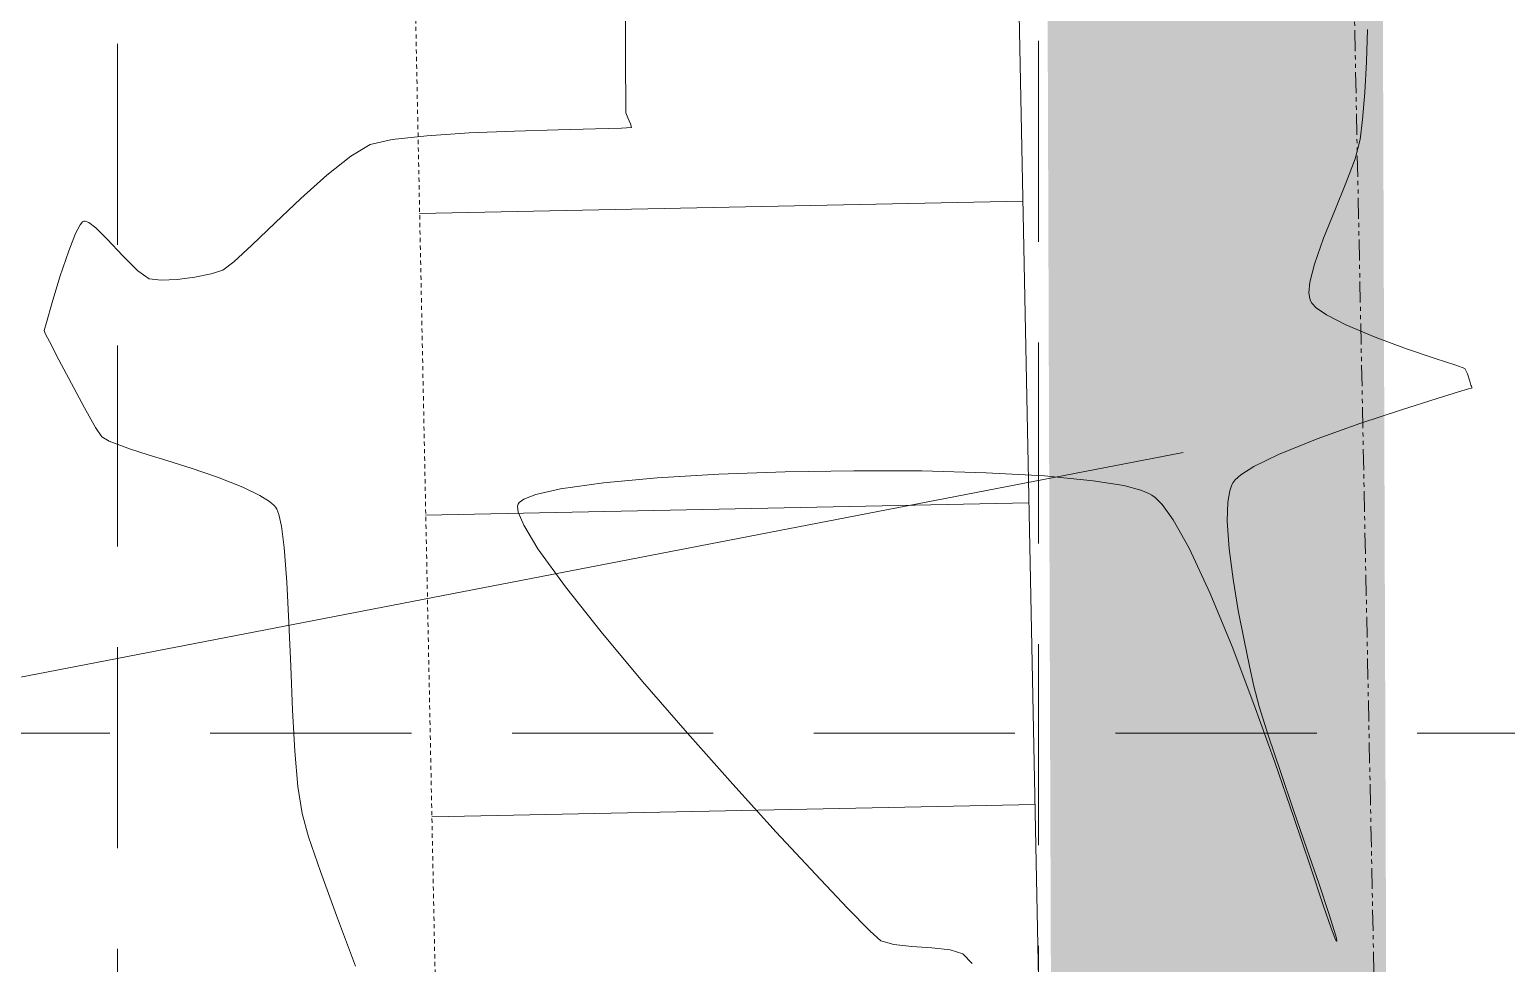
# Model space of a CAD drawing. Extents: x 2140663 to 2528301, y 336313 to 7007653.
# Drawn here: x 2528132.56 to 2528176.61, y 7007315.66 to 7007343.52 of the extents above; entities that cross this region are included whole.
import ezdxf

# ---------------------------------------------------------------- set-up
doc = ezdxf.new("R2010")
doc.units = 0
doc.header["$MEASUREMENT"] = 0
for name, pattern in [('HIDDEN', [0.375, 0.25, -0.125]), ('PHANTOM2', [1.25, 0.625, -0.125, 0.125, -0.125, 0.125, -0.125]), ('xdrc002pt$0$HIDDEN2', [0.1875, 0.125, -0.0625])]:
    doc.linetypes.add(name, pattern=pattern)
for name, color, linetype in [('1 EXISTING CONTOURS', 43, 'Continuous'), ('1 SILT FENCE', 200, 'Continuous'), ('GRID', 254, 'HIDDEN'), ('SANDBAGS', 250, 'HIDDEN'), ('xdrc002ar$0$xdrc002ar$0$C-PKNG-FACE-N', 1, 'Continuous'), ('xdrc002ar$0$xdrc002ar$0$C-PKNG-STRP-N', 6, 'Continuous'), ('xdrc002pt$0$V-ESMT-ACCS-N', 2, 'xdrc002pt$0$HIDDEN2'), ('xdrc002pt$0$v-prop-line', 3, 'PHANTOM2')]:
    doc.layers.add(name, color=color, linetype=linetype)

msp = doc.modelspace()

# ---------------------------------------------------------------- linework, layer by layer
at = {"layer": '1 EXISTING CONTOURS', "color": 43, "lineweight": 0, "elevation": 601}
for points in [[(2528150.326817094, 7007343.8428104), (2528150.333231081, 7007342.365303245)], [(2528150.333231081, 7007342.365303245), (2528150.338876005, 7007341.395392629)], [(2528150.338876005, 7007341.395392629), (2528150.343446441, 7007341.034892921)], [(2528150.507706735, 7007340.590135927), (2528150.209133036, 7007340.572016366)], [(2528150.401805169, 7007340.885981211), (2528150.48443521, 7007340.706231465)], [(2528150.48443521, 7007340.706231465), (2528150.507706735, 7007340.590135927)], [(2528143.370173152, 7007340.235751142), (2528142.713398175, 7007340.085083283)], [(2528145.665326517, 7007340.431681293), (2528144.401445859, 7007340.349258848)], [(2528148.32335256, 7007340.527569983), (2528147.019925344, 7007340.489093374)], [(2528142.138412171, 7007339.74392475), (2528141.426424166, 7007339.176609265)], [(2528171.820886481, 7007338.935416596), (2528172.094124607, 7007339.664178342)], [(2528140.649245115, 7007338.480155616), (2528139.878685968, 7007337.751582596)], [(2528134.17083709, 7007337.79882528), (2528134.137549065, 7007337.780677821)], [(2528134.21284196, 7007337.800335197), (2528134.17083709, 7007337.79882528)], [(2528134.320052238, 7007337.75802257), (2528134.21284196, 7007337.800335197)], [(2528134.529213512, 7007337.600141347), (2528134.320052238, 7007337.75802257)], [(2528134.871305445, 7007337.266369614), (2528134.529213512, 7007337.600141347)], [(2528138.644671204, 7007336.586153607), (2528138.32483749, 7007336.34333522)], [(2528136.476914817, 7007336.036418051), (2528136.124874478, 7007336.078094251)], [(2528133.228001278, 7007335.369906631), (2528133.057948016, 7007334.777691671)], [(2528170.73941561, 7007335.492554906), (2528170.717331802, 7007335.663011271)], [(2528170.764273453, 7007335.422397691), (2528170.73941561, 7007335.492554906)], [(2528170.803179884, 7007335.356544152), (2528170.764273453, 7007335.422397691)], [(2528170.93284175, 7007335.219447268), (2528170.803179884, 7007335.356544152)], [(2528133.011335342, 7007334.483233086), (2528133.032973245, 7007334.427900755)], [(2528172.696255684, 7007334.335772804), (2528171.814490483, 7007334.70547056)], [(2528133.145898925, 7007334.209583396), (2528133.429143099, 7007333.666834303)], [(2528175.515700213, 7007333.02463916), (2528175.443303036, 7007333.244028771)], [(2528174.545993615, 7007332.513926265), (2528175.179365192, 7007332.706290338)], [(2528175.179365192, 7007332.706290338), (2528175.474523553, 7007332.794112866)], [(2528175.474523553, 7007332.794112866), (2528175.567996244, 7007332.821774929)], [(2528175.548176561, 7007332.911578095), (2528175.515700213, 7007333.02463916)], [(2528175.560773731, 7007332.880074473), (2528175.548176561, 7007332.911578095)], [(2528175.577697216, 7007332.835389772), (2528175.560773731, 7007332.880074473)], [(2528175.580213322, 7007332.825539057), (2528175.577697216, 7007332.835389772)], [(2528170.959161681, 7007331.305467563), (2528172.230094699, 7007331.762591461)], [(2528134.714033552, 7007331.364623734), (2528134.930503767, 7007331.238352734)], [(2528135.243652908, 7007331.114832207), (2528135.567859486, 7007331.003748564)], [(2528135.567859486, 7007331.003748564), (2528135.817502007, 7007330.914788212)], [(2528135.817502007, 7007330.914788212), (2528136.095033231, 7007330.827042191)], [(2528169.074609566, 7007330.480368468), (2528169.808984232, 7007330.838540272)], [(2528155.096654188, 7007330.323525389), (2528157.143977297, 7007330.356308736)], [(2528157.143977297, 7007330.356308736), (2528159.170854086, 7007330.347988979)], [(2528162.824370433, 7007330.201034443), (2528164.281560859, 7007330.05889681)], [(2528164.281560859, 7007330.05889681), (2528165.192651876, 7007329.910632426)], [(2528168.459129871, 7007330.008778323), (2528168.512379454, 7007330.079901841)], [(2528147.658119997, 7007329.649271158), (2528148.397389871, 7007329.816389513)], [(2528165.942020358, 7007329.680637901), (2528166.033183383, 7007329.628543675)], [(2528168.356322831, 7007329.75383635), (2528168.419634039, 7007329.934040752)], [(2528147.127918515, 7007329.361740065), (2528147.162976678, 7007329.412627958)], [(2528147.293899946, 7007328.732826738), (2528147.133600923, 7007329.118134037)], [(2528147.162976678, 7007329.412627958), (2528147.299096894, 7007329.510886525)], [(2528168.278840273, 7007328.853904913), (2528168.297623142, 7007329.414341051)], [(2528166.6654818, 7007328.887454382), (2528167.140833053, 7007328.044551362)], [(2528168.333355873, 7007328.025955492), (2528168.278840273, 7007328.853904913)], [(2528140.152927522, 7007328.063168221), (2528140.231778324, 7007327.029763957)], [(2528167.140833053, 7007328.044551362), (2528167.773773199, 7007326.693033332)], [(2528168.451711544, 7007327.115824928), (2528168.333355873, 7007328.025955492)], [(2528140.231778324, 7007327.029763957), (2528140.293184511, 7007325.820575672)], [(2528167.773773199, 7007326.693033332), (2528168.4271676, 7007325.108589114)], [(2528169.236496491, 7007323.318841985), (2528169.074532026, 7007323.925901297)], [(2528169.07679929, 7007323.396285006), (2528169.698451307, 7007321.661187307)], [(2528140.402970322, 7007323.216605748), (2528140.471003588, 7007321.992703461)], [(2528169.866184209, 7007321.378048112), (2528169.512704141, 7007322.439099948)], [(2528169.698451307, 7007321.661187307), (2528170.267906684, 7007320.008362313)], [(2528154.829066044, 7007319.576061384), (2528153.530953567, 7007321.003239767)], [(2528170.657078538, 7007319.077506761), (2528170.25996593, 7007320.227059406)], [(2528155.995543429, 7007318.319245758), (2528154.829066044, 7007319.576061384)], [(2528141.232940956, 7007318.398668721), (2528141.710716794, 7007317.084927442)], [(2528156.954557928, 7007317.309006052), (2528155.995543429, 7007318.319245758)], [(2528157.630281745, 7007316.621555429), (2528156.954557928, 7007317.309006052)], [(2528157.946887084, 7007316.33310705), (2528157.630281745, 7007316.621555429)], [(2528158.331080869, 7007316.220705237), (2528157.946887084, 7007316.33310705)], [(2528171.487566897, 7007316.4187698), (2528171.528810252, 7007316.330483367)], [(2528171.528810252, 7007316.330483367), (2528171.539422513, 7007316.321115341)], [(2528171.544615585, 7007316.333391042), (2528171.534402041, 7007316.410014598)], [(2528158.875407678, 7007316.163507412), (2528158.331080869, 7007316.220705237)], [(2528159.472230902, 7007316.124016338), (2528158.875407678, 7007316.163507412)], [(2528160.013913935, 7007316.064734773), (2528159.472230902, 7007316.124016338)]]:
    msp.add_lwpolyline(points, dxfattribs=at)
at = {"layer": '1 EXISTING CONTOURS', "color": 43, "lineweight": 0, "extrusion": (0.9997607071976737, -0.02187529070909199, 0), "elevation": 2374279.808841746}
msp.add_lwpolyline([(7060970.258538988, 601), (7060971.218004129, 601)], dxfattribs=at)
at = {"layer": '1 EXISTING CONTOURS', "color": 43, "lineweight": 0, "extrusion": (0.9983790525064624, -0.05691456330587445, 0), "elevation": 2125254.56145923}
msp.add_lwpolyline([(7139872.93007934, 601), (7139873.854042694, 601)], dxfattribs=at)
at = {"layer": '1 EXISTING CONTOURS', "color": 43, "lineweight": 0, "extrusion": (0.9962698339351341, -0.08629262999156098, 0), "elevation": 1914059.943450582}
msp.add_lwpolyline([(7199364.926747969, 601.0000000000007), (7199365.731893397, 601.0000000000007)], dxfattribs=at)
at = {"layer": '1 EXISTING CONTOURS', "color": 43, "lineweight": 0, "extrusion": (0.9310539741053339, 0.3648814839131529, 0), "elevation": 4910693.419498833}
msp.add_lwpolyline([(5601737.469576155, 601), (5601737.309637295, 601)], dxfattribs=at)
at = {"layer": '1 EXISTING CONTOURS', "color": 43, "lineweight": 0, "extrusion": (0.02306376733981556, -0.9997339959389674, 0), "elevation": -6947167.921802267}
msp.add_lwpolyline([(2689092.607891656, 601.0000000000003), (2689091.49723039, 601.0000000000003)], dxfattribs=at)
at = {"layer": '1 EXISTING CONTOURS', "color": 43, "lineweight": 0, "extrusion": (0.0242770751461395, -0.9997052683778098, 0), "elevation": -6943899.194554486}
msp.add_lwpolyline([(2697522.816962192, 601), (2697522.041318933, 601)], dxfattribs=at)
at = {"layer": '1 EXISTING CONTOURS', "color": 43, "lineweight": 0, "extrusion": (0.9929022931935173, -0.1189329061742574, 0), "elevation": 1676824.680062659}
msp.add_lwpolyline([(7258287.061084339, 601.0000000000007), (7258287.663625877, 601.0000000000007)], dxfattribs=at)
at = {"layer": '1 EXISTING CONTOURS', "color": 43, "lineweight": 0, "extrusion": (0.1094049593161571, -0.9939972610007686, 0), "elevation": -6688685.578677911}
msp.add_lwpolyline([(3279606.396276742, 601), (3279605.358776189, 601)], dxfattribs=at)
at = {"layer": '1 EXISTING CONTOURS', "color": 43, "lineweight": 0, "extrusion": (0.04234507167243037, -0.9991030451885615, 0), "elevation": -6894000.654569114}
msp.add_lwpolyline([(2822605.72153558, 601), (2822604.365720648, 601)], dxfattribs=at)
at = {"layer": '1 EXISTING CONTOURS', "color": 43, "lineweight": 0, "extrusion": (0.9671872114365643, -0.254064751655091, 0), "elevation": 664897.7062057785}
msp.add_lwpolyline([(7419728.724620581, 601.0000000000003), (7419729.315079754, 601.0000000000003)], dxfattribs=at)
at = {"layer": '1 EXISTING CONTOURS', "color": 43, "lineweight": 0, "extrusion": (-0.5102739807798629, 0.8600118979055303, 0), "elevation": 4736350.399496686}
msp.add_lwpolyline([(-5749896.133019351, 601.0000000000007), (-5749895.464440226, 601.0000000000007)], dxfattribs=at)
at = {"layer": '1 EXISTING CONTOURS', "color": 43, "lineweight": 0, "extrusion": (0.6673709815033204, -0.7447254346719299, 0), "elevation": -3531335.48906208}
msp.add_lwpolyline([(6559266.046726245, 601.0000000000007), (6559265.003148283, 601.0000000000007)], dxfattribs=at)
at = {"layer": '1 EXISTING CONTOURS', "color": 43, "lineweight": 0, "extrusion": (0.9250108873878279, -0.3799405982702866, 0), "elevation": -323786.0878977505}
msp.add_lwpolyline([(7442419.039827594, 601.0000000000007), (7442419.921034672, 601.0000000000007)], dxfattribs=at)
at = {"layer": '1 EXISTING CONTOURS', "color": 43, "lineweight": 0, "extrusion": (0.9274529308398454, -0.3739399163991206, 0), "elevation": -275563.3764510322}
msp.add_lwpolyline([(7444359.616080825, 601.0000000000007), (7444360.511196603, 601.0000000000007)], dxfattribs=at)
at = {"layer": '1 EXISTING CONTOURS', "color": 43, "lineweight": 0, "extrusion": (0.8878673706957204, -0.4600994806059534, 0), "elevation": -979424.6890029055}
msp.add_lwpolyline([(7384779.657242017, 601), (7384779.366034884, 601)], dxfattribs=at)
at = {"layer": '1 EXISTING CONTOURS', "color": 43, "lineweight": 0, "extrusion": (0.7716065460237111, -0.6361001007179282, 0), "elevation": -2506643.418294838}
msp.add_lwpolyline([(7015054.081293663, 601), (7015053.961372151, 601)], dxfattribs=at)
at = {"layer": '1 EXISTING CONTOURS', "color": 43, "lineweight": 0, "extrusion": (0.6921140733029921, -0.7217881334130817, 0), "elevation": -3308052.046592743}
msp.add_lwpolyline([(6674658.438301581, 601.0000000000007), (6674657.479393757, 601.0000000000007)], dxfattribs=at)
at = {"layer": '1 EXISTING CONTOURS', "color": 43, "lineweight": 0, "extrusion": (0.9297191583359908, -0.3682693126273447, 0), "elevation": -230132.7915098537}
msp.add_lwpolyline([(7445890.00084711, 601.0000000000007), (7445889.452366287, 601.0000000000007)], dxfattribs=at)
at = {"layer": '1 EXISTING CONTOURS', "color": 43, "lineweight": 0, "extrusion": (0.7289359408783094, 0.6845819118964903, 0), "elevation": 6639944.714197136}
msp.add_lwpolyline([(3377183.891176928, 601), (3377184.579582306, 601)], dxfattribs=at)
at = {"layer": '1 EXISTING CONTOURS', "color": 43, "lineweight": 0, "extrusion": (-0.6794143388434382, 0.7337548338334364, 0), "elevation": 3424013.446614268}
msp.add_lwpolyline([(-6615919.643375225, 601), (-6615918.904863599, 601)], dxfattribs=at)
at = {"layer": '1 EXISTING CONTOURS', "color": 43, "lineweight": 0, "extrusion": (0.9430550906530456, -0.3326365824640703, 0), "elevation": 53307.94597667316}
msp.add_lwpolyline([(7449266.494388243, 601.0000000000007), (7449267.315036555, 601.0000000000007)], dxfattribs=at)
at = {"layer": '1 EXISTING CONTOURS', "color": 43, "lineweight": 0, "extrusion": (0.9477712602345912, -0.3189508399006572, 0), "elevation": 161096.4908713633}
msp.add_lwpolyline([(7447702.918297462, 601), (7447702.097551742, 601)], dxfattribs=at)
at = {"layer": '1 EXISTING CONTOURS', "color": 43, "lineweight": 0, "extrusion": (0.7102398891919858, 0.703959728820162, 0), "elevation": 6728465.454108605}
msp.add_lwpolyline([(3197183.985336631, 601.0000000000007), (3197184.617016433, 601.0000000000007)], dxfattribs=at)
at = {"layer": '1 EXISTING CONTOURS', "color": 43, "lineweight": 0, "extrusion": (0.95646747856503, -0.2918389323710152, 0), "elevation": 373063.9409436486}
msp.add_lwpolyline([(7440096.901869983, 601), (7440096.094865731, 601)], dxfattribs=at)
at = {"layer": '1 EXISTING CONTOURS', "color": 43, "lineweight": 0, "extrusion": (0.5758850613964802, 0.8175306697980036, 0), "elevation": 7184627.984916109}
msp.add_lwpolyline([(1968591.348049917, 601), (1968591.76102772, 601)], dxfattribs=at)
at = {"layer": '1 EXISTING CONTOURS', "color": 43, "lineweight": 0, "extrusion": (0.2031467279807655, -0.9791483069028455, 0), "elevation": -6347638.44907501}
msp.add_lwpolyline([(3898939.441535063, 601), (3898938.947259852, 601)], dxfattribs=at)
at = {"layer": '1 EXISTING CONTOURS', "color": 43, "lineweight": 0, "extrusion": (-0.3045326945678134, 0.9525018834308239, 0), "elevation": 5904600.28855714}
msp.add_lwpolyline([(-4542019.534360202, 601.0000000000003), (-4542019.163467287, 601.0000000000003)], dxfattribs=at)
at = {"layer": '1 EXISTING CONTOURS', "color": 43, "lineweight": 0, "extrusion": (0.9702198660315365, -0.242225951453901, 0), "elevation": 755522.8561362827}
msp.add_lwpolyline([(7411045.145443548, 601.0000000000007), (7411045.692436072, 601.0000000000007)], dxfattribs=at)
at = {"layer": '1 EXISTING CONTOURS', "color": 43, "lineweight": 0, "extrusion": (0.04773231688003599, -0.9988601633488364, 0), "elevation": -6878675.006544651}
msp.add_lwpolyline([(2859731.682376863, 601.0000000000007), (2859731.198474489, 601.0000000000007)], dxfattribs=at)
at = {"layer": '1 EXISTING CONTOURS', "color": 43, "lineweight": 0, "extrusion": (0.1324402182969782, -0.9911909950042166, 0), "elevation": -6610781.390258189}
msp.add_lwpolyline([(3433920.238568625, 601.0000000000007), (3433919.706555181, 601.0000000000007)], dxfattribs=at)
at = {"layer": '1 EXISTING CONTOURS', "color": 43, "lineweight": 0, "extrusion": (0.9961024602240179, -0.0882036775631211, 0), "elevation": 1900244.296003724}
msp.add_lwpolyline([(7203018.248317087, 601.0000000000007), (7203018.572060743, 601.0000000000007)], dxfattribs=at)
at = {"layer": '1 EXISTING CONTOURS', "color": 43, "lineweight": 0, "extrusion": (-0.5746933174821263, -0.8183688598922787, 0), "elevation": -7187507.87497878}
msp.add_lwpolyline([(-1958091.984351591, 601), (-1958092.360050992, 601)], dxfattribs=at)
at = {"layer": '1 EXISTING CONTOURS', "color": 43, "lineweight": 0, "extrusion": (-0.4607284294006074, -0.8875411620550618, 0), "elevation": -7384098.61674719}
msp.add_lwpolyline([(-984621.763028082, 601), (-984622.4099705191, 601)], dxfattribs=at)
at = {"layer": '1 EXISTING CONTOURS', "color": 43, "lineweight": 0, "extrusion": (0.9645216781454685, -0.2640036597993468, 0), "elevation": 588477.1128772122}
msp.add_lwpolyline([(7426162.678864263, 601), (7426162.431172458, 601)], dxfattribs=at)
at = {"layer": '1 EXISTING CONTOURS', "color": 43, "lineweight": 0, "extrusion": (0.9473411234615876, 0.320226163513441, 0), "elevation": 4638936.205239922}
msp.add_lwpolyline([(5828761.845388074, 601), (5828761.786745557, 601)], dxfattribs=at)
at = {"layer": '1 EXISTING CONTOURS', "color": 43, "lineweight": 0, "extrusion": (0.8882128150432432, 0.4594322531048048, 0), "elevation": 5464915.602490289}
msp.add_lwpolyline([(5062498.382667582, 601), (5062498.136873606, 601)], dxfattribs=at)
at = {"layer": '1 EXISTING CONTOURS', "color": 43, "lineweight": 0, "extrusion": (-0.3432792759327866, -0.9392333781947179, 0), "elevation": -7449391.592931425}
msp.add_lwpolyline([(-30927.47989478242, 601.0000000000007), (-30928.47483916814, 601.0000000000007)], dxfattribs=at)
at = {"layer": '1 EXISTING CONTOURS', "color": 43, "lineweight": 0, "extrusion": (-0.3200961786421265, -0.9473850518235486, 0), "elevation": -7447902.197411446}
msp.add_lwpolyline([(152133.9676911486, 601), (152133.0721563925, 601)], dxfattribs=at)
at = {"layer": '1 EXISTING CONTOURS', "color": 43, "lineweight": 0, "extrusion": (0.884142695601508, 0.4672169665310745, 0), "elevation": 5509175.884172259}
msp.add_lwpolyline([(5014296.04542404, 601.0000000000007), (5014295.240660652, 601.0000000000007)], dxfattribs=at)
at = {"layer": '1 EXISTING CONTOURS', "color": 43, "lineweight": 0, "extrusion": (-0.3123656894044955, -0.949961934017808, 0), "elevation": -7446415.245269746}
msp.add_lwpolyline([(212819.5497055333, 601), (212818.8933013417, 601)], dxfattribs=at)
at = {"layer": '1 EXISTING CONTOURS', "color": 43, "lineweight": 0, "extrusion": (-0.3486531648825628, -0.9372518181456746, 0), "elevation": -7449092.316541928}
msp.add_lwpolyline([(-73592.01412065513, 601.0000000000007), (-73592.29143485706, 601.0000000000007)], dxfattribs=at)
at = {"layer": '1 EXISTING CONTOURS', "color": 43, "lineweight": 0, "extrusion": (0.8949470901826682, 0.4461722826146591, 0), "elevation": 5389061.124985229}
msp.add_lwpolyline([(5143190.688294984, 601), (5143190.869108319, 601)], dxfattribs=at)
at = {"layer": '1 EXISTING CONTOURS', "color": 43, "lineweight": 0, "extrusion": (0.8799657790165379, 0.4750370804051167, 0), "elevation": 5553414.221816378}
msp.add_lwpolyline([(4965255.901178189, 601.0000000000003), (4965255.077683561, 601.0000000000003)], dxfattribs=at)
at = {"layer": '1 EXISTING CONTOURS', "color": 43, "lineweight": 0, "extrusion": (0.2944450706844677, -0.9556684050179847, 0), "elevation": -5952277.747394423}
msp.add_lwpolyline([(4479372.120689518, 601), (4479372.133473322, 601)], dxfattribs=at)
at = {"layer": '1 EXISTING CONTOURS', "color": 43, "lineweight": 0, "extrusion": (0.870692420443467, 0.4918279261919732, 0), "elevation": 5647628.961755249}
msp.add_lwpolyline([(4857824.061848898, 601), (4857823.393285193, 601)], dxfattribs=at)
at = {"layer": '1 EXISTING CONTOURS', "color": 43, "lineweight": 0, "extrusion": (0.3155882627407368, -0.9488962263705574, 0), "elevation": -5851369.184444625}
msp.add_lwpolyline([(4610404.74615592, 601.0000000000003), (4610406.057816877, 601.0000000000003)], dxfattribs=at)
at = {"layer": '1 EXISTING CONTOURS', "color": 43, "lineweight": 0, "extrusion": (-0.3003982446703941, 0.9538138679003079, 0), "elevation": 5924231.732934745}
msp.add_lwpolyline([(-4516397.206304118, 601.0000000000003), (-4516398.329446506, 601.0000000000003)], dxfattribs=at)
at = {"layer": '1 EXISTING CONTOURS', "color": 43, "lineweight": 0, "extrusion": (0.8325918274659375, 0.5538870361697686, 0), "elevation": 5986174.302648172}
msp.add_lwpolyline([(4433946.123750292, 601), (4433945.782737506, 601)], dxfattribs=at)
at = {"layer": '1 EXISTING CONTOURS', "color": 43, "lineweight": 0, "extrusion": (0.3761472641914541, -0.926559893175441, 0), "elevation": -5541747.556141998}
msp.add_lwpolyline([(4978289.072343137, 601), (4978290.313684855, 601)], dxfattribs=at)
at = {"layer": '1 EXISTING CONTOURS', "color": 43, "lineweight": 0, "extrusion": (-0.3669327007477211, -0.9302474902529883, 0), "elevation": -7446207.675753394}
msp.add_lwpolyline([(-219427.8022005991, 601), (-219427.4655706752, 601)], dxfattribs=at)
at = {"layer": '1 EXISTING CONTOURS', "color": 43, "lineweight": 0, "extrusion": (-0.287912417729022, -0.9576567442029683, 0), "elevation": -7438499.40084735}
msp.add_lwpolyline([(403589.0214307052, 601.0000000000007), (403589.5989953494, 601.0000000000007)], dxfattribs=at)
at = {"layer": '1 EXISTING CONTOURS', "color": 43, "lineweight": 0, "extrusion": (0.2994500821748182, 0.9541119684216809, 0), "elevation": 7442828.777149012}
msp.add_lwpolyline([(-313779.6916087102, 601.0000000000003), (-313780.451035969, 601.0000000000003)], dxfattribs=at)
at = {"layer": '1 EXISTING CONTOURS', "color": 43, "lineweight": 0, "extrusion": (-0.3238869889325887, -0.9460957765470583, 0), "elevation": -7448436.529114457}
msp.add_lwpolyline([(122276.9363503312, 601.0000000000007), (122277.7734126244, 601.0000000000007)], dxfattribs=at)
at = {"layer": '1 EXISTING CONTOURS', "color": 43, "lineweight": 0, "extrusion": (0.5343542741196611, -0.8452606164550968, 0), "elevation": -4572082.530826071}
msp.add_lwpolyline([(5881358.277909666, 601), (5881358.742861061, 601)], dxfattribs=at)
at = {"layer": '1 EXISTING CONTOURS', "color": 43, "lineweight": 0, "extrusion": (-0.3664132141916761, -0.9304522322321146, 0), "elevation": -7446329.222268661}
msp.add_lwpolyline([(-215266.5689443508, 601), (-215265.7573002456, 601)], dxfattribs=at)
at = {"layer": '1 EXISTING CONTOURS', "color": 43, "lineweight": 0, "extrusion": (0.1388150727279575, -0.990318320331161, 0), "elevation": -6588541.990122583}
msp.add_lwpolyline([(3476394.67254195, 601), (3476395.966936592, 601)], dxfattribs=at)
at = {"layer": '1 EXISTING CONTOURS', "color": 43, "lineweight": 0, "extrusion": (0.09059804746777342, -0.9958875407369184, 0), "elevation": -6749467.212272628}
msp.add_lwpolyline([(3152603.182292094, 601.0000000000007), (3152604.789215173, 601.0000000000007)], dxfattribs=at)
at = {"layer": '1 EXISTING CONTOURS', "color": 43, "lineweight": 0, "extrusion": (0.05972566301767709, -0.9982148291711054, 0), "elevation": -6843825.348916637}
msp.add_lwpolyline([(2942155.536346061, 601.0000000000007), (2942157.373668047, 601.0000000000007)], dxfattribs=at)
at = {"layer": '1 EXISTING CONTOURS', "color": 43, "lineweight": 0, "extrusion": (0.03635184751291357, -0.9993390531658402, 0), "elevation": -6910795.742169574}
msp.add_lwpolyline([(2781211.539583782, 601), (2781213.5239402, 601)], dxfattribs=at)
at = {"layer": '1 EXISTING CONTOURS', "color": 43, "lineweight": 0, "extrusion": (-0.02662017817934902, -0.9996456202643514, 0), "elevation": -7072147.139706551}
msp.add_lwpolyline([(2340726.860050415, 601.0000000000007), (2340728.782437571, 601.0000000000007)], dxfattribs=at)
at = {"layer": '1 EXISTING CONTOURS', "color": 43, "lineweight": 0, "extrusion": (-0.05522203421207786, -0.9984740992822398, 0), "elevation": -7136248.00483219}
msp.add_lwpolyline([(2137344.336348205, 601), (2137346.070805262, 601)], dxfattribs=at)
at = {"layer": '1 EXISTING CONTOURS', "color": 43, "lineweight": 0, "extrusion": (0.8841355636937134, -0.4672304624187082, 0), "elevation": -1038794.394596532}
msp.add_lwpolyline([(7376666.900998941, 601.0000000000007), (7376666.98553074, 601.0000000000007)], dxfattribs=at)
at = {"layer": '1 EXISTING CONTOURS', "color": 43, "lineweight": 0, "extrusion": (0.6682731087192243, -0.7439160249401434, 0), "elevation": -3523358.107350204}
msp.add_lwpolyline([(6563555.326425895, 601.0000000000007), (6563555.553904538, 601.0000000000007)], dxfattribs=at)
at = {"layer": '1 EXISTING CONTOURS', "color": 43, "lineweight": 0, "extrusion": (-0.4347778228829959, -0.9005377530837463, 0), "elevation": -7409543.827114753}
msp.add_lwpolyline([(-769947.0804828084, 601.0000000000007), (-769946.5166639173, 601.0000000000007)], dxfattribs=at)
at = {"layer": '1 EXISTING CONTOURS', "color": 43, "lineweight": 0, "extrusion": (-0.5325626374225947, -0.8463905937695021, 0), "elevation": -7277330.47888751}
msp.add_lwpolyline([(-1592048.512298585, 601.0000000000003), (-1592048.170161066, 601.0000000000003)], dxfattribs=at)
at = {"layer": '1 EXISTING CONTOURS', "color": 43, "lineweight": 0, "extrusion": (0.359655533507418, -0.9330851500358874, 0), "elevation": -5629172.942374424}
msp.add_lwpolyline([(4879201.535590814, 601), (4879201.92036074, 601)], dxfattribs=at)
at = {"layer": '1 EXISTING CONTOURS', "color": 43, "lineweight": 0, "extrusion": (-0.252181368156457, -0.9676799871624594, 0), "elevation": -7418409.075172389}
msp.add_lwpolyline([(679336.8171829956, 601.0000000000007), (679337.3403914701, 601.0000000000007)], dxfattribs=at)
at = {"layer": '1 EXISTING CONTOURS', "color": 43, "lineweight": 0, "extrusion": (-0.3740961704988612, -0.927389915417505, 0), "elevation": -7444304.077124822}
msp.add_lwpolyline([(-276819.8619192806, 601.0000000000007), (-276819.5998179708, 601.0000000000007)], dxfattribs=at)
at = {"layer": '1 EXISTING CONTOURS', "color": 43, "lineweight": 0, "extrusion": (0.6036861089162917, 0.7972221032444518, 0), "elevation": 7112616.779861567}
msp.add_lwpolyline([(2214717.715023736, 601.0000000000007), (2214717.593097012, 601.0000000000007)], dxfattribs=at)
at = {"layer": '1 EXISTING CONTOURS', "color": 43, "lineweight": 0, "extrusion": (0.7152837539288339, 0.6988341372353495, 0), "elevation": 6705317.264147282}
msp.add_lwpolyline([(3245460.192556689, 601), (3245459.899492823, 601)], dxfattribs=at)
at = {"layer": '1 EXISTING CONTOURS', "color": 43, "lineweight": 0, "extrusion": (0.9853793237990016, -0.1703748462344795, 0), "elevation": 1297332.096079264}
msp.add_lwpolyline([(7335613.804902668, 601.0000000000007), (7335614.149435267, 601.0000000000007)], dxfattribs=at)
at = {"layer": '1 EXISTING CONTOURS', "color": 43, "lineweight": 0, "extrusion": (-0.654179035802748, -0.7563397312823034, 0), "elevation": -6953777.666315079}
msp.add_lwpolyline([(-2671915.500631686, 601), (-2671915.319334654, 601)], dxfattribs=at)
at = {"layer": '1 EXISTING CONTOURS', "color": 43, "lineweight": 0, "extrusion": (0.7621644986235534, 0.6473834080650412, 0), "elevation": 6463287.180399208}
msp.add_lwpolyline([(3704061.842076194, 601.0000000000007), (3704061.765950142, 601.0000000000007)], dxfattribs=at)
at = {"layer": '1 EXISTING CONTOURS', "color": 43, "lineweight": 0, "extrusion": (0.8566255501336187, 0.5159386270267765, 0), "elevation": 5781021.073698825}
msp.add_lwpolyline([(4698292.252269591, 601.0000000000007), (4698292.190084585, 601.0000000000007)], dxfattribs=at)
at = {"layer": '1 EXISTING CONTOURS', "color": 43, "lineweight": 0, "extrusion": (0.935378579043632, 0.3536480084297325, 0), "elevation": 4842895.959327076}
msp.add_lwpolyline([(5660433.983811952, 601.0000000000007), (5660433.817401444, 601.0000000000007)], dxfattribs=at)
at = {"layer": '1 EXISTING CONTOURS', "color": 43, "lineweight": 0, "extrusion": (0.9694797484859865, -0.2451714038699222, 0), "elevation": 732990.664713274}
msp.add_lwpolyline([(7413293.221249795, 601), (7413293.287719724, 601)], dxfattribs=at)
at = {"layer": '1 EXISTING CONTOURS', "color": 43, "lineweight": 0, "extrusion": (0.9925593707757431, 0.1217616338805507, 0), "elevation": 3362559.970718191}
msp.add_lwpolyline([(6647358.854635985, 601.0000000000007), (6647359.035143858, 601.0000000000007)], dxfattribs=at)
at = {"layer": '1 EXISTING CONTOURS', "color": 43, "lineweight": 0, "extrusion": (0.8110019166753542, 0.5850434950915203, 0), "elevation": 6149940.194952565}
msp.add_lwpolyline([(4203870.26091367, 601.0000000000003), (4203869.696352737, 601.0000000000003)], dxfattribs=at)
at = {"layer": '1 EXISTING CONTOURS', "color": 43, "lineweight": 0, "extrusion": (0.9766221051217154, 0.2149634010421989, 0), "elevation": 3975356.688716528}
msp.add_lwpolyline([(6300054.87845345, 601.0000000000007), (6300054.52414218, 601.0000000000007)], dxfattribs=at)
at = {"layer": '1 EXISTING CONTOURS', "color": 43, "lineweight": 0, "extrusion": (0.9919125106234811, 0.1269234858827275, 0), "elevation": 3397088.350799543}
msp.add_lwpolyline([(6629776.658873934, 601.0000000000003), (6629776.010889914, 601.0000000000003)], dxfattribs=at)
at = {"layer": '1 EXISTING CONTOURS', "color": 43, "lineweight": 0, "extrusion": (0.8561470809558329, 0.5167322089543156, 0), "elevation": 5785378.380881432}
msp.add_lwpolyline([(4692928.07987773, 601), (4692928.904168753, 601)], dxfattribs=at)
at = {"layer": '1 EXISTING CONTOURS', "color": 43, "lineweight": 0, "extrusion": (0.8111620714354028, 0.5848214204905859, 0), "elevation": 6148773.071977574}
msp.add_lwpolyline([(4205562.376767421, 601), (4205563.776974339, 601)], dxfattribs=at)
at = {"layer": '1 EXISTING CONTOURS', "color": 43, "lineweight": 0, "extrusion": (0.7839331967128033, 0.6208451844797102, 0), "elevation": 6332364.722264422}
msp.add_lwpolyline([(3923685.606797508, 601), (3923687.324415539, 601)], dxfattribs=at)
at = {"layer": '1 EXISTING CONTOURS', "color": 43, "lineweight": 0, "extrusion": (0.9858789737713476, 0.1674593953039204, 0), "elevation": 3665910.880207282}
msp.add_lwpolyline([(6485009.963686441, 601.0000000000007), (6485010.905679553, 601.0000000000007)], dxfattribs=at)
at = {"layer": '1 EXISTING CONTOURS', "color": 43, "lineweight": 0, "extrusion": (0.9814342850086323, 0.191798707528479, 0), "elevation": 3825227.457526552}
msp.add_lwpolyline([(6392329.794236977, 601.0000000000007), (6392330.694583902, 601.0000000000007)], dxfattribs=at)
at = {"layer": '1 EXISTING CONTOURS', "color": 43, "lineweight": 0, "extrusion": (0.999144509514979, 0.04135515815557052, 0), "elevation": 2815766.560776415}
msp.add_lwpolyline([(6896779.478346615, 601.0000000000007), (6896778.177701295, 601.0000000000007)], dxfattribs=at)
at = {"layer": '1 EXISTING CONTOURS', "color": 43, "lineweight": 0, "extrusion": (0.7672280999760169, 0.6413743389060642, 0), "elevation": 6433986.206771774}
msp.add_lwpolyline([(3754724.851739959, 601), (3754726.782049452, 601)], dxfattribs=at)
at = {"layer": '1 EXISTING CONTOURS', "color": 43, "lineweight": 0, "extrusion": (0.9785428003638826, 0.2060436552190114, 0), "elevation": 3917736.278712588}
msp.add_lwpolyline([(6336053.796722803, 601.0000000000007), (6336054.588666677, 601.0000000000007)], dxfattribs=at)
at = {"layer": '1 EXISTING CONTOURS', "color": 43, "lineweight": 0, "extrusion": (0.9349727129043078, 0.3547196444015457, 0), "elevation": 4849404.363752665}
msp.add_lwpolyline([(5654866.761507933, 601.0000000000007), (5654864.930113193, 601.0000000000007)], dxfattribs=at)
at = {"layer": '1 EXISTING CONTOURS', "color": 43, "lineweight": 0, "extrusion": (0.9990798474162645, 0.04288890866755155, 0), "elevation": 2826350.573487502}
msp.add_lwpolyline([(6892447.532839863, 601), (6892446.227201178, 601)], dxfattribs=at)
at = {"layer": '1 EXISTING CONTOURS', "color": 43, "lineweight": 0, "extrusion": (0.9777774137702289, 0.2096457228774366, 0), "elevation": 3941042.109151734}
msp.add_lwpolyline([(6321583.232531372, 601.0000000000007), (6321583.848878306, 601.0000000000007)], dxfattribs=at)
at = {"layer": '1 EXISTING CONTOURS', "color": 43, "lineweight": 0, "extrusion": (0.7557206431396555, 0.6548941208566356, 0), "elevation": 6499631.113468597}
msp.add_lwpolyline([(3639906.287582996, 601.0000000000007), (3639908.32439968, 601.0000000000007)], dxfattribs=at)
at = {"layer": '1 EXISTING CONTOURS', "color": 43, "lineweight": 0, "extrusion": (0.954081371991754, 0.2995475515145007, 0), "elevation": 4511105.716613502}
msp.add_lwpolyline([(5928248.81934095, 601.0000000000007), (5928249.741423764, 601.0000000000007)], dxfattribs=at)
at = {"layer": '1 EXISTING CONTOURS', "color": 43, "lineweight": 0, "extrusion": (0.7470121896684929, 0.6648103402374872, 0), "elevation": 6547100.965292877}
msp.add_lwpolyline([(3553811.597254312, 601), (3553813.633804723, 601)], dxfattribs=at)
at = {"layer": '1 EXISTING CONTOURS', "color": 43, "lineweight": 0, "extrusion": (0.9964091762157357, 0.08466849209168283, 0), "elevation": 3112361.750793437}
msp.add_lwpolyline([(6768106.092752233, 601.0000000000003), (6768105.031012109, 601.0000000000003)], dxfattribs=at)
at = {"layer": '1 EXISTING CONTOURS', "color": 43, "lineweight": 0, "extrusion": (0.9461583385670747, 0.3237041834144148, 0), "elevation": 4660348.244807631}
msp.add_lwpolyline([(5811655.174307106, 601), (5811656.390793456, 601)], dxfattribs=at)
at = {"layer": '1 EXISTING CONTOURS', "color": 43, "lineweight": 0, "extrusion": (0.9888266494568045, 0.1490699745892172, 0), "elevation": 3544473.913875651}
msp.add_lwpolyline([(6552155.832431677, 601), (6552155.016805153, 601)], dxfattribs=at)
at = {"layer": '1 EXISTING CONTOURS', "color": 43, "lineweight": 0, "extrusion": (0.9618581874086527, 0.2735485830980323, 0), "elevation": 4348555.306769606}
msp.add_lwpolyline([(6048478.935596599, 601), (6048478.218515694, 601)], dxfattribs=at)
at = {"layer": '1 EXISTING CONTOURS', "color": 43, "lineweight": 0, "extrusion": (0.9477974883781247, 0.3188728916419811, 0), "elevation": 4630637.823841409}
msp.add_lwpolyline([(5835355.340296894, 601), (5835353.794095296, 601)], dxfattribs=at)
at = {"layer": '1 EXISTING CONTOURS', "color": 43, "lineweight": 0, "extrusion": (0.9465656283056398, 0.3225112576490151, 0), "elevation": 4652990.664105883}
msp.add_lwpolyline([(5817533.832788294, 601), (5817532.73422341, 601)], dxfattribs=at)
at = {"layer": '1 EXISTING CONTOURS', "color": 43, "lineweight": 0, "extrusion": (0.9456268608911343, 0.325253501074438, 0), "elevation": 4669861.145355032}
msp.add_lwpolyline([(5804011.667490855, 601.0000000000007), (5804012.784996822, 601.0000000000007)], dxfattribs=at)
at = {"layer": '1 EXISTING CONTOURS', "color": 43, "lineweight": 0, "extrusion": (0.9483470307899375, 0.3172347855956365, 0), "elevation": 4620548.430025109}
msp.add_lwpolyline([(5843346.024637392, 601.0000000000007), (5843344.787663317, 601.0000000000007)], dxfattribs=at)
at = {"layer": '1 EXISTING CONTOURS', "color": 43, "lineweight": 0, "extrusion": (0.9480267112749067, 0.3181907520800765, 0), "elevation": 4626437.449244626}
msp.add_lwpolyline([(5838683.099267324, 601), (5838684.019665168, 601)], dxfattribs=at)
at = {"layer": '1 EXISTING CONTOURS', "color": 43, "lineweight": 0, "extrusion": (0.9460203229605956, 0.3241073102315504, 0), "elevation": 4662824.075664256}
msp.add_lwpolyline([(5809665.888941059, 601), (5809665.194105895, 601)], dxfattribs=at)
at = {"layer": '1 EXISTING CONTOURS', "color": 43, "lineweight": 0, "extrusion": (0.9363649527778553, 0.3510280262448068, 0), "elevation": 4827027.979164649}
msp.add_lwpolyline([(5673957.536547459, 601.0000000000003), (5673955.922473051, 601.0000000000003)], dxfattribs=at)
at = {"layer": '1 EXISTING CONTOURS', "color": 43, "lineweight": 0, "extrusion": (0.953888429644958, 0.3001613962345525, 0), "elevation": 4514919.463087734}
msp.add_lwpolyline([(5925338.790766471, 601), (5925339.319167686, 601)], dxfattribs=at)
at = {"layer": '1 EXISTING CONTOURS', "color": 43, "lineweight": 0, "extrusion": (0.9375102834358211, 0.3479575670280597, 0), "elevation": 4808435.540354121}
msp.add_lwpolyline([(5689735.115315923, 601.0000000000003), (5689734.802041868, 601.0000000000003)], dxfattribs=at)
at = {"layer": '1 EXISTING CONTOURS', "color": 43, "lineweight": 0, "extrusion": (0.9662936921817513, 0.2574422274021083, 0), "elevation": 4246935.351151655}
msp.add_lwpolyline([(6120267.535047716, 601), (6120267.777366336, 601)], dxfattribs=at)
at = {"layer": '1 EXISTING CONTOURS', "color": 43, "lineweight": 0, "extrusion": (0.9209805393967053, -0.3896085805684391, 0), "elevation": -401713.7773990594}
msp.add_lwpolyline([(7438599.290052075, 601.0000000000007), (7438599.303381022, 601.0000000000007)], dxfattribs=at)
at = {"layer": '1 EXISTING CONTOURS', "color": 43, "lineweight": 0, "extrusion": (-0.2940461272391738, -0.9557912298486755, 0), "elevation": -7440926.900583558}
msp.add_lwpolyline([(355919.4142089407, 601), (355919.0177769358, 601)], dxfattribs=at)
at = {"layer": '1 EXISTING CONTOURS', "color": 43, "lineweight": 0, "extrusion": (0.7227062424580377, 0.6911553277753012, 0), "elevation": 6670261.048805706}
msp.add_lwpolyline([(3316879.049602366, 601), (3316879.453646797, 601)], dxfattribs=at)
at = {"layer": '1 SILT FENCE', "color": 200, "linetype": 'Continuous', "lineweight": 0, "const_width": 10}
for points in [[(2528139.837312366, 7007467.656757933), (2528167.44147209, 7007467.789810877), (2528167.922042696, 7007346.100103929)], [(2528168.460361803, 7007314.088755522), (2528191.704482488, 7006166.984500946), (2528187.14873196, 7006166.984500946)]]:
    msp.add_lwpolyline(points, dxfattribs=at)
at = {"layer": 'GRID', "color": 253, "linetype": 'HIDDEN', "lineweight": 0, "ltscale": 24}
for p, q in [((2528135.250571348, 7006032.092152752), (2528135.16522541, 7007625.178615601)), ((2528162.759365419, 7006032.184476493), (2528162.622697481, 7007625.178615601)), ((2527228.947377252, 7007322.530797625), (2528272.331315909, 7007322.530797625))]:
    msp.add_line(p, q, dxfattribs=at)
at = {"layer": 'SANDBAGS', "color": 7, "linetype": 'Continuous', "lineweight": 0}
msp.add_line((2527911.876143212, 7007281.632077943), (2528166.966509608, 7007330.897525273), dxfattribs=at)
at = {"layer": 'SANDBAGS', "color": 2, "linetype": 'Continuous', "lineweight": 0, "const_width": 10}
msp.add_lwpolyline([(2528168.023276881, 7007314.295885273), (2528167.915737348, 7007345.977810005)], dxfattribs=at)
at = {"layer": 'xdrc002ar$0$xdrc002ar$0$C-PKNG-FACE-N', "color": 7, "lineweight": 0}
msp.add_line((2528164.923215641, 7007203.423428904), (2528160.904092949, 7007401.381830039), dxfattribs=at)
at = {"layer": 'xdrc002ar$0$xdrc002ar$0$C-PKNG-STRP-N', "color": 7, "lineweight": 0}
for p, q in [((2528144.18662124, 7007338.029659553), (2528162.182905331, 7007338.395035678)), ((2528144.369307273, 7007329.031617486), (2528162.365591364, 7007329.396993611)), ((2528144.551995335, 7007320.033475442), (2528162.548279427, 7007320.398851567))]:
    msp.add_line(p, q, dxfattribs=at)
at = {"layer": 'xdrc002pt$0$V-ESMT-ACCS-N', "color": 7, "lineweight": 0}
msp.add_line((2528166.318582298, 7006248.174609453), (2528141.453073435, 7007472.903676003), dxfattribs=at)
at = {"layer": 'xdrc002pt$0$v-prop-line', "color": 7, "lineweight": 0}
msp.add_line((2528169.444881075, 7007473.471219813), (2528195.958816227, 7006167.550346503), dxfattribs=at)

doc.saveas('drawing.dxf')
